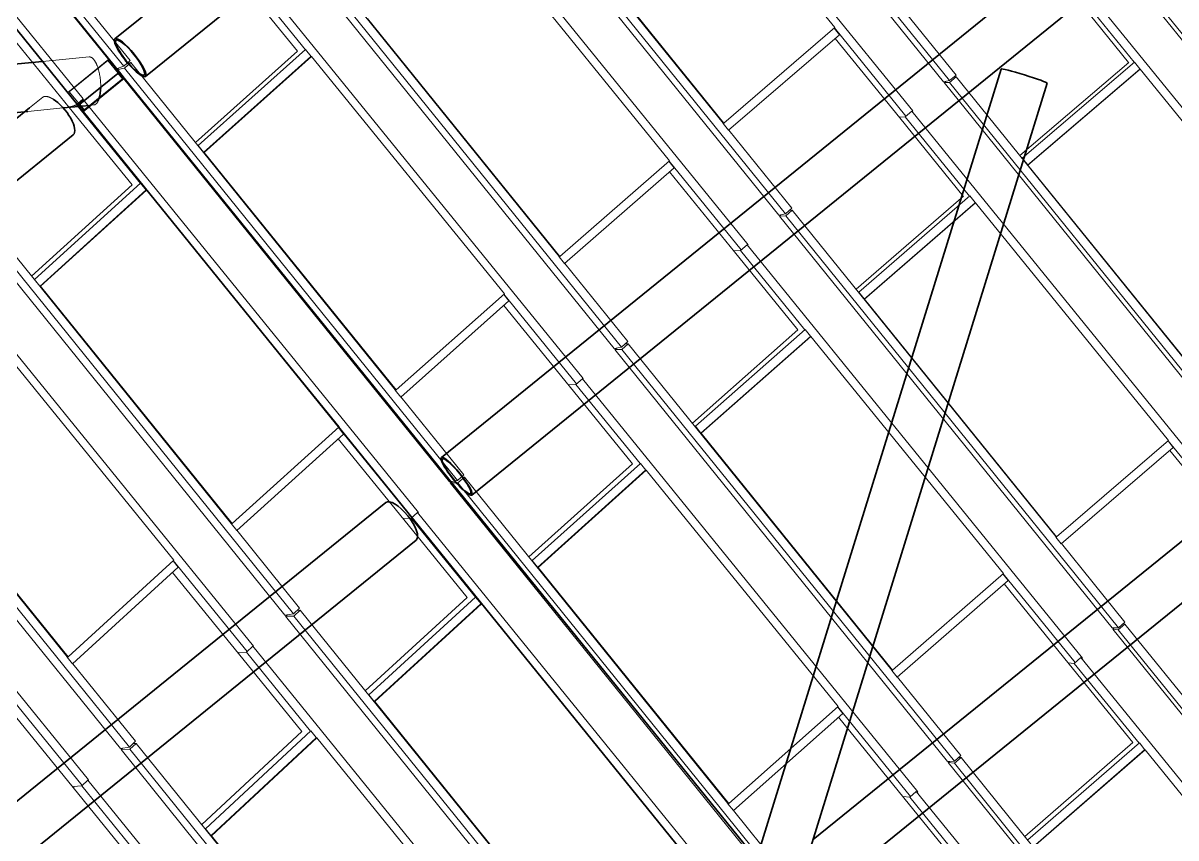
# Model space of a CAD drawing. Header units: millimetres. Extents: x 834681283 to 835686922, y 817551134 to 819407044.
# Drawn here: x 835303174 to 835309690, y 818151943 to 818156548 of the extents above; entities that cross this region are included whole.
import ezdxf
from ezdxf.xclip import XClip

# ---------------------------------------------------------------- set-up
doc = ezdxf.new("R2010")
doc.units = ezdxf.units.MM
doc.header["$LTSCALE"] = 1200
doc.header["$MEASUREMENT"] = 0
doc.header["$XCLIPFRAME"] = 0
for name, pattern in [('P01-MAGP-EVA-GREENERY$0$HIDDEN', [0.375, 0.25, -0.125]), ('P01-MAGP-P-RF$0$P01-MBDR-P-B1$0$FDA(cad v 2007)$0$HIDDENX2', [0.75, 0.5, -0.25]), ('P01-MAGP-P-RF$0$P01_MS_01_N1-FloorPlan-PART2OFUPPERROOFSETTINGOUT$0$BH DASHED2', [3, 2, -1]), ('P01-MAGP-P-RF$0$PHANTOM', [2.5, 1.25, -0.25, 0.25, -0.25, 0.25, -0.25])]:
    doc.linetypes.add(name, pattern=pattern)
doc.layers.get('Defpoints').update_dxf_attribs({"color": 15})
for name, color, linetype, lineweight in [('AR-PLANT_AR_BS_MI_', 9, 'Continuous', 25), ('P01-MAGP-EVA-GREENERY$0$DR-FLD', 8, 'Continuous', 25), ('P01-MAGP-P-RF$0$AR-HATCH_AR_', 253, 'Continuous', 13), ('P01-MAGP-P-RF$0$AR-PLANT_AR_BS_MI_', 4, 'Continuous', 25), ('P01-MAGP-P-RF$0$AR-ROOF_AR_BS_MI_', 3, 'Continuous', 18), ('P01-MAGP-P-RF$0$MMH053__', 253, 'P01-MAGP-P-RF$0$PHANTOM', 40), ('P01-MAGP-P-RF$0$P01_MS_01_N1-FloorPlan-PART2OFUPPERROOFSETTINGOUT$0$S-BEAM', 253, 'Continuous', 35), ('P01-MAGP-P-RF$0$P01_MS_01_N1-FloorPlan-PART2OFUPPERROOFSETTINGOUT$0$S-BEAM-HIDN', 253, 'P01-MAGP-P-RF$0$P01_MS_01_N1-FloorPlan-PART2OFUPPERROOFSETTINGOUT$0$BH DASHED2', 18), ('P01-MAGP-P-RF$0$ROOF MESH HALF TONE$0$A-GLAZ', 253, 'Continuous', 9)]:
    doc.layers.add(name, color=color, linetype=linetype, lineweight=lineweight)
doc.layers.add('P01-MAGP-EVA-GREENERY$0$SURFACE CHANNEL', color=8, linetype='Continuous')

# ---------------------------------------------------------------- blocks, each defined once
blk = doc.blocks.new('P01-MAGP-P-RF$0$P01_MS_01_N1-FloorPlan-PART2OFUPPERROOFSETTINGOUT$0$Circular Hollow Sections - CHS273x10_PSB97-8454068-PART 2 OF  UPPER ROOF SETTING OUT')
at = {"layer": 'P01-MAGP-P-RF$0$P01_MS_01_N1-FloorPlan-PART2OFUPPERROOFSETTINGOUT$0$S-BEAM'}
for p, q in [((82361.3, 57314.4), (75337.3, 52396.2)), ((75493.9, 52172.5), (82517.9, 57090.8))]:
    blk.add_line(p, q, dxfattribs=at)
blk.add_ellipse((82439.6, 57202.6), major_axis=(-78.3, 111.8), ratio=0.358162, start_param=3.141593, end_param=6.283185, dxfattribs=at)
blk = doc.blocks.new('P01-MAGP-P-RF$0$P01_MS_01_N1-FloorPlan-PART2OFUPPERROOFSETTINGOUT$0$Circular Hollow Sections - CHS273x10_PSB97-8454493-PART 2 OF  UPPER ROOF SETTING OUT')
at = {"layer": 'P01-MAGP-P-RF$0$P01_MS_01_N1-FloorPlan-PART2OFUPPERROOFSETTINGOUT$0$S-BEAM'}
for p, q in [((89752.3, 62489.7), (82692, 57546)), ((82848.6, 57322.3), (89908.9, 62266))]:
    blk.add_line(p, q, dxfattribs=at)
for major_axis, start_param, end_param in [((-78.3, 111.8), 0, 3.141593), ((-72.6, 103.6), 0, 3.141593), ((-78.3, 111.8), 3.141593, 6.283185), ((-72.6, 103.6), 3.141593, 6.283185)]:
    blk.add_ellipse((82770.3, 57434.2), major_axis=major_axis, ratio=0.181121, start_param=start_param, end_param=end_param, dxfattribs=at)
blk = doc.blocks.new('P01-MAGP-P-RF$0$P01_MS_01_N1-FloorPlan-PART2OFUPPERROOFSETTINGOUT$0$Circular Hollow Sections - CHS273x10_PSB97-8454416-PART 2 OF  UPPER ROOF SETTING OUT')
at = {"layer": 'P01-MAGP-P-RF$0$P01_MS_01_N1-FloorPlan-PART2OFUPPERROOFSETTINGOUT$0$S-BEAM'}
for p, q in [((88027.7, 64944.4), (81016.7, 60035.2)), ((81173.3, 59811.6), (88079.4, 64647.3))]:
    blk.add_line(p, q, dxfattribs=at)
for major_axis, start_param, end_param in [((-78.3, 111.8), 0, 3.141593), ((-72.6, 103.6), 0, 3.141593), ((-78.3, 111.8), 3.141593, 6.283185), ((-72.6, 103.6), 3.141593, 6.283185)]:
    blk.add_ellipse((81095, 59923.4), major_axis=major_axis, ratio=0.221574, start_param=start_param, end_param=end_param, dxfattribs=at)
blk = doc.blocks.new('P01-MAGP-P-RF$0$P01_MS_01_N1-FloorPlan-PART2OFUPPERROOFSETTINGOUT$0$Circular Hollow Sections - CHS273x16_PSB98-8453937-PART 2 OF  UPPER ROOF SETTING OUT')
at = {"layer": 'P01-MAGP-P-RF$0$P01_MS_01_N1-FloorPlan-PART2OFUPPERROOFSETTINGOUT$0$S-BEAM'}
for p, q in [((80508.6, 59679.4), (73851, 55017.8)), ((74007.6, 54794.1), (80743.5, 59510.7))]:
    blk.add_line(p, q, dxfattribs=at)
blk.add_ellipse((80665.2, 59622.5), major_axis=(-78.3, 111.8), ratio=0.383303, start_param=3.141593, end_param=5.452711, dxfattribs=at)
at = {"layer": 'P01-MAGP-P-RF$0$P01_MS_01_N1-FloorPlan-PART2OFUPPERROOFSETTINGOUT$0$S-BEAM-HIDN'}
blk.add_line((80586.9, 59734.3), (80508.6, 59679.5), dxfattribs=at)
blk.add_ellipse((80665.2, 59622.5), major_axis=(-78.3, 111.8), ratio=0.383303, start_param=5.453076, end_param=6.283185, dxfattribs=at)
blk = doc.blocks.new('P01-MAGP-P-RF$0$P01_MS_01_N1-FloorPlan-PART2OFUPPERROOFSETTINGOUT$0$Circular Hollow Sections - CHS273x10_PSB97-8454491-PART 2 OF  UPPER ROOF SETTING OUT')
at = {"layer": 'P01-MAGP-P-RF$0$P01_MS_01_N1-FloorPlan-PART2OFUPPERROOFSETTINGOUT$0$S-BEAM'}
for p, q in [((91452.6, 60017.9), (84638.4, 55246.5)), ((84597.9, 54884.9), (91609.2, 59794.3))]:
    blk.add_line(p, q, dxfattribs=at)
blk = doc.blocks.new('P01-MAGP-P-RF$0$P01_MS_01_N1-FloorPlan-PART2OFUPPERROOFSETTINGOUT$0$Circular Hollow Sections - CHS273x8_PSB100-8479085-PART 2 OF  UPPER ROOF SETTING OUT')
at = {"layer": 'P01-MAGP-P-RF$0$P01_MS_01_N1-FloorPlan-PART2OFUPPERROOFSETTINGOUT$0$S-BEAM'}
for p, q in [((86001.4, 59516), (84329.4, 55204.3)), ((84601.8, 55151.4), (86255.9, 59417.3))]:
    blk.add_line(p, q, dxfattribs=at)
for centre, major_axis, start_param, end_param in [((86128.6, 59466.7), (-127.3, 49.3), 3.141593, 6.283185), ((84456.7, 55154.9), (-127.3, 49.3), 0, 1.798404), ((84456.7, 55154.9), (-127.3, 49.3), 3.67592, 6.283185), ((84456.7, 55154.9), (-119.8, 46.5), 0, 1.814367), ((84456.7, 55154.9), (-119.8, 46.5), 3.683398, 6.283185)]:
    blk.add_ellipse(centre, major_axis=major_axis, ratio=0.052678, start_param=start_param, end_param=end_param, dxfattribs=at)
at = {"layer": 'P01-MAGP-P-RF$0$P01_MS_01_N1-FloorPlan-PART2OFUPPERROOFSETTINGOUT$0$S-BEAM-HIDN'}
blk.add_line((84584, 55105.6), (84601.7, 55151.4), dxfattribs=at)
for major_axis, start_param, end_param in [((-127.3, 49.3), 1.798768, 3.141593), ((-119.8, 46.5), 1.814755, 3.141593), ((-119.8, 46.5), 3.141593, 3.683011), ((-127.3, 49.3), 3.141593, 3.675555)]:
    blk.add_ellipse((84456.7, 55154.9), major_axis=major_axis, ratio=0.052678, start_param=start_param, end_param=end_param, dxfattribs=at)
blk = doc.blocks.new('P01-MAGP-P-RF$0$P01_MS_01_N1-FloorPlan-PART2OFUPPERROOFSETTINGOUT$0$Circular Hollow Sections - CHS273x8_PSB100-8478778-PART 2 OF  UPPER ROOF SETTING OUT')
at = {"layer": 'P01-MAGP-P-RF$0$P01_MS_01_N1-FloorPlan-PART2OFUPPERROOFSETTINGOUT$0$S-BEAM'}
for p, q in [((80599.7, 59936.3), (75998.9, 59808.2)), ((76006.5, 59535.3), (80497.7, 59660.4)), ((80698, 59665.9), (80787.2, 59668.4)), ((80799.2, 59668.7), (80850.7, 59670.2))]:
    blk.add_line(p, q, dxfattribs=at)
for centre, major_axis, start_param, end_param in [((76002.7, 59671.7), (-3.8, 136.4), 0, 3.141593), ((76002.7, 59671.7), (-3.6, 128.5), 0, 3.141593), ((76002.7, 59671.7), (-3.8, 136.4), 3.141593, 6.283185), ((76002.7, 59671.7), (-3.6, 128.5), 3.141593, 6.283185), ((80867.8, 59807.2), (-3.8, 136.4), 3.873275, 4.411064)]:
    blk.add_ellipse(centre, major_axis=major_axis, ratio=0.371876, start_param=start_param, end_param=end_param, dxfattribs=at)
at = {"layer": 'P01-MAGP-P-RF$0$P01_MS_01_N1-FloorPlan-PART2OFUPPERROOFSETTINGOUT$0$S-BEAM-HIDN'}
for p, q in [((80864, 59943.7), (80599.7, 59936.3)), ((80497.8, 59660.4), (80698, 59665.9)), ((80787.3, 59668.4), (80799.2, 59668.7)), ((80850.7, 59670.2), (80871.6, 59670.8))]:
    blk.add_line(p, q, dxfattribs=at)
for start_param, end_param in [(4.411428, 6.283185), (3.141593, 3.872911)]:
    blk.add_ellipse((80867.8, 59807.2), major_axis=(-3.8, 136.4), ratio=0.371876, start_param=start_param, end_param=end_param, dxfattribs=at)
blk = doc.blocks.new('P01-MAGP-P-RF$0$ROOF MESH HALF TONE')
at = {"layer": 'P01-MAGP-P-RF$0$ROOF MESH HALF TONE$0$A-GLAZ', "lineweight": 5}
for p, q in [((79295.6, 62322.2), (81012.1, 59865.1)), ((81056, 59878.5), (79339.5, 62335.6)), ((80814.6, 59709.9), (79089.6, 62167.8)), ((83955.8, 61922.3), (85671.1, 59466.5)), ((85705.6, 59470.6), (83990.3, 61926.4)), ((85486.7, 59314.4), (83760.1, 61773.8)), ((82975.2, 61235), (84690.1, 58779.5)), ((84728.2, 58783.7), (83013.3, 61239.3)), ((84081.7, 61236.2), (85079.4, 59815.2)), ((84505.1, 58624.9), (82778.2, 61084.5)), ((84412.6, 59320.4), (83391.6, 60782.4)), ((84416.5, 59319.9), (83423.7, 60741.6)), ((81994.7, 60547.9), (83709.3, 58092.5)), ((83750.9, 58096.9), (82036.3, 60552.3)), ((83435.6, 58632.8), (82074.8, 60581.6)), ((83100, 60547.6), (84095.7, 59129.5)), ((81094, 59907), (80770, 60370.8)), ((82041.2, 59893.7), (81716.2, 60356.6)), ((82085.9, 59898.9), (81758.1, 60365.7)), ((83523.1, 57935.4), (81796.1, 60395.1)), ((80777, 59681.3), (80406.1, 60209.8)), ((80730.9, 59666.8), (80397.1, 60142.5)), ((86654.8, 60149.5), (88369.8, 57694.9)), ((88397.4, 57693.2), (86682.4, 60147.8)), ((83439.8, 58632.3), (82449.1, 60051)), ((85744.9, 59499.6), (85418.8, 59966.5)), ((86722.8, 59502.7), (86395.3, 59969.3)), ((86754, 59501.5), (86422.6, 59973.6)), ((88189.6, 57541.9), (86462.2, 60002.8)), ((81056, 59878.5), (81094, 59907)), ((81097.2, 59894.8), (81059.2, 59865.5)), ((81074.6, 59892.5), (81097.2, 59894.8)), ((82458.6, 57945.1), (81097.2, 59894.8)), ((82041.3, 59893.8), (81429.2, 59419.4)), ((81443.4, 59401), (82086.9, 59899.7)), ((82115.3, 59859.3), (82086.9, 59899.7)), ((81012.1, 59865.1), (81056, 59878.5)), ((81014.2, 59860.8), (81024.7, 59868.9)), ((81059.2, 59865.5), (81014.2, 59860.8)), ((81014.2, 59860.8), (82728.7, 57405.6)), ((82773.6, 57410.2), (81059.2, 59865.5)), ((82114.2, 59858.5), (81470.7, 59359.9)), ((81474.6, 59360.3), (82118.1, 59858.9)), ((82114.2, 59858.5), (82118.1, 59858.9)), ((82114.3, 59858.5), (82115.3, 59859.3)), ((82118.1, 59858.9), (83111.6, 58443.9)), ((85079.4, 59815.2), (84416.5, 59319.9)), ((84440.5, 59278), (85103.4, 59773.3)), ((85103.4, 59773.3), (85075.9, 59812.6)), ((85446.2, 59287.6), (85077, 59813.4)), ((85410.5, 59279.8), (85077.6, 59754)), ((80813.8, 59705.7), (80776.3, 59676.2)), ((80777, 59681.3), (80814.6, 59709.9)), ((80808.2, 59705), (80813.8, 59705.7)), ((82540.8, 57245.9), (80813.8, 59705.7)), ((80730.9, 59666.8), (80735.3, 59668.1)), ((81055.7, 59204.8), (80731.3, 59666.9)), ((80776.3, 59676.2), (80732.6, 59670.8)), ((80756, 59674.6), (80777, 59681.3)), ((81103.5, 59210.1), (80776.3, 59676.2)), ((85705.6, 59470.6), (85744.9, 59499.6)), ((86722.9, 59502.7), (86072.2, 59020.8)), ((86084.7, 59005.9), (86755.6, 59502.6)), ((86784, 59462.1), (86755.6, 59502.6)), ((85671.1, 59466.5), (85705.6, 59470.6)), ((85673.8, 59461.8), (85682, 59467.8)), ((85673.8, 59461.8), (87388, 57007.6)), ((85705.5, 59459.8), (85673.8, 59461.8)), ((85745.1, 59489.1), (85705.5, 59459.8)), ((87419.7, 57005.7), (85705.5, 59459.8)), ((85731.7, 59489.9), (85745.1, 59489.1)), ((87102.7, 57545.5), (85745.1, 59489.1)), ((86782.4, 59460.9), (86111.7, 58964.2)), ((86114.4, 58964.1), (86785.1, 59460.8)), ((86782.4, 59460.9), (86785.1, 59460.8)), ((86782.5, 59461), (86784, 59462.1)), ((86785.1, 59460.8), (87781.9, 58040.7)), ((81443.4, 59401), (81471.7, 59360.6)), ((81474.6, 59360.3), (81470.7, 59359.9)), ((82463, 57944.7), (81474.6, 59360.3)), ((84412.1, 59318.6), (84440.5, 59278)), ((84412.6, 59320.4), (84413.3, 59319.5)), ((84416.5, 59319.9), (84413.3, 59319.5)), ((85481, 59313.6), (85441.7, 59284.3)), ((87209.1, 56852.3), (85481, 59313.6)), ((85482.6, 59311.3), (85486.7, 59314.4)), ((84767.1, 58812.9), (84441.6, 59278.9)), ((85441.7, 59284.3), (85407.1, 59284.9)), ((85737.9, 58813.7), (85410.6, 59279.8)), ((85773.2, 58812.2), (85441.7, 59284.3)), ((80033.7, 59173.8), (81748.2, 56718.6)), ((81796.3, 56723.5), (80081.8, 59178.7)), ((81481.5, 57257.5), (80119.3, 59208.2)), ((81055.8, 59204.8), (80453, 58730.3)), ((80468.4, 58710.2), (81104.4, 59210.9)), ((81131.8, 59169.8), (80495.7, 58669.2)), ((80499.8, 58669.6), (81135.9, 59170.3)), ((81132.7, 59170.5), (81104.4, 59210.9)), ((81131.8, 59169.9), (81132.7, 59170.5)), ((81131.8, 59169.8), (81135.9, 59170.3)), ((81135.9, 59170.3), (82127.1, 57758.5)), ((84095.7, 59129.5), (83439.8, 58632.3)), ((84119.5, 59087.7), (84092.1, 59126.8)), ((84465, 58598), (84093.2, 59127.6)), ((83463.5, 58590.5), (84119.5, 59087.7)), ((84425.8, 58590.1), (84091.4, 59066.4)), ((81558.2, 56556.5), (79831.4, 59016.3)), ((86084.7, 59005.9), (86113.2, 58965.3)), ((86114.4, 58964.1), (86111.7, 58964.2)), ((87106.2, 57544.2), (86114.4, 58964.1)), ((84690.1, 58779.5), (84728.2, 58783.7)), ((84693.1, 58774.2), (84701.9, 58780.8)), ((84693.1, 58774.2), (86406.6, 56320.5)), ((84728.8, 58772.1), (84693.1, 58774.2)), ((84728.2, 58783.7), (84767.1, 58812.9)), ((84768, 58801.5), (84728.8, 58772.1)), ((84753.1, 58802.4), (84768, 58801.5)), ((86125.4, 56857.7), (84768, 58801.5)), ((85738.1, 58813.7), (85096.4, 58331.2)), ((85110.5, 58314), (85774.7, 58813.4)), ((85803, 58772.9), (85774.7, 58813.4)), ((80468.4, 58710.2), (80496.6, 58669.8)), ((86442.3, 56318.4), (84728.8, 58772.1)), ((85801.5, 58771.8), (85137.4, 58272.5)), ((85140.5, 58272.4), (85804.6, 58771.7)), ((85801.5, 58771.8), (85804.6, 58771.7)), ((85801.6, 58771.8), (85803, 58772.9)), ((85804.6, 58771.7), (86798.9, 57355.5)), ((80499.8, 58669.6), (80495.7, 58669.2)), ((81486.1, 57257.2), (80499.8, 58669.6)), ((83435.2, 58631), (83463.5, 58590.5)), ((83435.7, 58632.7), (83436.3, 58631.9)), ((83439.8, 58632.3), (83436.3, 58631.9)), ((83463.5, 58590.5), (83461.1, 58590.3)), ((83789.4, 58126.2), (83464.6, 58591.3)), ((84460.8, 58594.8), (84422.1, 58595.6)), ((84752.9, 58124.5), (84425.9, 58590.1)), ((84499.6, 58624.3), (84460.8, 58594.8)), ((84792.1, 58123), (84460.8, 58594.8)), ((86228.2, 56162.7), (84499.6, 58624.3)), ((84501.3, 58621.9), (84505.1, 58624.9)), ((80504.1, 56570), (79141.1, 58521.6)), ((79053, 58486.8), (80767.8, 56031.6)), ((80818.7, 56036.8), (79104, 58492)), ((80153.5, 58481.7), (81142.4, 57073)), ((83111.6, 58443.9), (82463, 57944.7)), ((82486.5, 57903.1), (83135.1, 58402.3)), ((83135.1, 58402.3), (83107.9, 58441.1)), ((83483.6, 57908.3), (83108.9, 58441.9)), ((80575.2, 55867.2), (78848.9, 58326.8)), ((83440.9, 57900.3), (83104.8, 58379)), ((85110.5, 58314), (85138.8, 58273.5)), ((85140.5, 58272.4), (85137.4, 58272.5)), ((86129.2, 56856.4), (85140.5, 58272.4)), ((83750.9, 58096.9), (83789.4, 58126.2)), ((84753, 58124.6), (84121.1, 57641.4)), ((84136.6, 57621.8), (84793.5, 58124.1)), ((84821.8, 58083.8), (84793.5, 58124.1)), ((83709.3, 58092.5), (83750.9, 58096.9)), ((83712.5, 58086.8), (83721.8, 58093.8)), ((83712.5, 58086.8), (85425.4, 55633.4)), ((83752.2, 58084.6), (83712.5, 58086.8)), ((83791, 58114.2), (83752.2, 58084.6)), ((85465.1, 55631.2), (83752.2, 58084.6)), ((83774.7, 58115.1), (83791, 58114.2)), ((85148.4, 56170), (83791, 58114.2)), ((84820.4, 58082.7), (84163.6, 57580.5)), ((84166.9, 57580.4), (84823.7, 58082.6)), ((84820.4, 58082.7), (84821.8, 58083.8)), ((84820.4, 58082.7), (84823.7, 58082.6)), ((84823.7, 58082.6), (85815.2, 56670.7)), ((80508.9, 56569.8), (79524.7, 57979)), ((82458.2, 57943.5), (82486.5, 57903.1)), ((82458.7, 57945.1), (82459.2, 57944.3)), ((82463, 57944.7), (82459.2, 57944.3)), ((83518, 57934.9), (83479.6, 57905.2)), ((85247, 55473.2), (83518, 57934.9)), ((83519.6, 57932.6), (83523.1, 57935.4)), ((82811.7, 57439.6), (82487.5, 57903.8)), ((83479.6, 57905.2), (83437.1, 57906.1)), ((83767.7, 57435.3), (83441.1, 57900.4)), ((83810.7, 57433.8), (83479.6, 57905.2)), ((82127.1, 57758.5), (81486.1, 57257.2)), ((82150.4, 57717), (82123.4, 57755.6)), ((82501.9, 57218.4), (82124.3, 57756.2)), ((81509.3, 57215.7), (82150.4, 57717)), ((82455.8, 57210.6), (82118.1, 57691.7)), ((84136.6, 57621.8), (84164.9, 57581.5)), ((84166.9, 57580.4), (84163.6, 57580.5)), ((85152.5, 56168.7), (84166.9, 57580.4)), ((82728.7, 57405.6), (82773.6, 57410.2)), ((82732.1, 57399.5), (82741.5, 57406.9)), ((82773.6, 57410.2), (82811.7, 57439.6)), ((82813.9, 57427.1), (82775.5, 57397.4)), ((82796.6, 57428), (82813.9, 57427.1)), ((84171.5, 55482.4), (82813.9, 57427.1)), ((83767.8, 57435.4), (83146, 56951.3)), ((83163, 56929.6), (83812.1, 57434.8)), ((83840.2, 57394.6), (83812.1, 57434.8)), ((82732.1, 57399.5), (84444.6, 54946.3)), ((82775.5, 57397.4), (82732.1, 57399.5)), ((84488.1, 54944.2), (82775.5, 57397.4)), ((83838.9, 57393.6), (83189.9, 56888.4)), ((83193.6, 56888.3), (83842.6, 57393.5)), ((83838.9, 57393.6), (83842.6, 57393.5)), ((83839, 57393.7), (83840.2, 57394.6)), ((83842.6, 57393.5), (84831, 55986.2)), ((86798.9, 57355.5), (86129.2, 56856.4)), ((86822.8, 57314.1), (86795.6, 57353)), ((87165.2, 56829.6), (86796.9, 57354.1)), ((86153.1, 56815), (86822.8, 57314.1)), ((87135.2, 56823.6), (86801.8, 57298.5)), ((81481.1, 57256.1), (81509.3, 57215.7)), ((81481.5, 57257.5), (81482, 57256.8)), ((81486.1, 57257.2), (81482, 57256.8)), ((81833.8, 56753), (81510.2, 57216.4)), ((82498.3, 57215.6), (82452, 57216.4)), ((82455.8, 57210.6), (82458.4, 57210.9)), ((82782.4, 56746.1), (82456.1, 57210.6)), ((82536.2, 57245.5), (82498.3, 57215.6)), ((82829.1, 56744.6), (82498.3, 57215.6)), ((84265.2, 54783.7), (82536.2, 57245.5)), ((82537.6, 57243.4), (82540.8, 57245.9)), ((81142.4, 57073), (80508.9, 56569.8)), ((80532, 56528.4), (81165.5, 57031.6)), ((81165.5, 57031.6), (81138.6, 57070)), ((81520, 56528.5), (81139.4, 57070.6)), ((81470.7, 56520.9), (81131.3, 57004.5)), ((83163, 56929.6), (83191.2, 56889.3)), ((83193.6, 56888.3), (83189.9, 56888.4)), ((84175.9, 55481.2), (83193.6, 56888.3)), ((86124.7, 56855.4), (86153.1, 56815)), ((86125.4, 56857.6), (86126.2, 56856.5)), ((86129.2, 56856.4), (86126.2, 56856.5)), ((86481.5, 56347.7), (86154.5, 56816)), ((81748.2, 56718.6), (81796.3, 56723.5)), ((81751.6, 56712.4), (81761.1, 56719.9)), ((81751.6, 56712.4), (83464.1, 54259.3)), ((81798.7, 56710.4), (81751.6, 56712.4)), ((81796.3, 56723.5), (81833.8, 56753)), ((81836.5, 56740.3), (81798.7, 56710.4)), ((83511.1, 54257.3), (81798.7, 56710.4)), ((81818.7, 56741.1), (81836.5, 56740.3)), ((83196.5, 54792.2), (81836.5, 56740.3)), ((82782.5, 56746.1), (82171.1, 56261.1)), ((82189.4, 56237.2), (82830.3, 56745.6)), ((82857.2, 56704.6), (82216.3, 56196.3)), ((82220.3, 56196.2), (82861.2, 56704.5)), ((82858.3, 56705.5), (82830.3, 56745.6)), ((82857.2, 56704.6), (82858.3, 56705.5)), ((82857.2, 56704.6), (82861.2, 56704.5)), ((82861.2, 56704.5), (83846.3, 55301.9)), ((85815.2, 56670.7), (85152.5, 56168.7)), ((85176, 56127.5), (85838.8, 56629.5)), ((85838.8, 56629.5), (85811.8, 56668.1)), ((86184.6, 56140.1), (85813.1, 56669.1)), ((80503.8, 56568.7), (80532, 56528.4)), ((80504.1, 56569.9), (80504.6, 56569.3)), ((80508.9, 56569.8), (80504.6, 56569.3)), ((86150.7, 56134), (85815.3, 56611.7)), ((80855.8, 56066.4), (80532.7, 56529)), ((81516.8, 56525.9), (81470, 56526.6)), ((81470.7, 56520.9), (81474.5, 56521.4)), ((81797, 56056.8), (81471.1, 56521)), ((81554.2, 56556), (81516.8, 56525.9)), ((81847.1, 56055.5), (81516.8, 56525.9)), ((83283.1, 54094.2), (81554.2, 56556)), ((81555.4, 56554.3), (81558.2, 56556.5)), ((80537.9, 55838.5), (80154.4, 56384.9)), ((80485.6, 55831.3), (80144.5, 56317.2)), ((86406.6, 56320.5), (86442.3, 56318.4)), ((86410.5, 56314), (86418.4, 56319.8)), ((86410.5, 56314), (88123.5, 53861.6)), ((86440.9, 56307.6), (86410.5, 56314)), ((86480.7, 56336.9), (86440.9, 56307.6)), ((88153.8, 53855.2), (86440.9, 56307.6)), ((86442.3, 56318.4), (86481.5, 56347.7)), ((86470, 56339.2), (86480.7, 56336.9)), ((87835.6, 54397.1), (86480.7, 56336.9)), ((82189.4, 56237.2), (82217.4, 56197.2)), ((82220.3, 56196.2), (82216.3, 56196.3)), ((83199.3, 54793.8), (82220.3, 56196.2)), ((85147.8, 56167.8), (85176, 56127.5)), ((85148.4, 56169.9), (85149.1, 56168.8)), ((85152.5, 56168.7), (85149.1, 56168.8)), ((85503.9, 55660.7), (85177.3, 56128.5)), ((86179.3, 56136.1), (86145.7, 56141.2)), ((86479, 55666.5), (86150.8, 56134)), ((86218.8, 56165.6), (86179.3, 56136.1)), ((86513.3, 55660.5), (86179.3, 56136.1)), ((87948.3, 53702.5), (86218.8, 56165.6)), ((86223.4, 56159.1), (86228.2, 56162.7)), ((80818.7, 56036.8), (80855.8, 56066.4)), ((80858.9, 56053.7), (80821.5, 56023.6)), ((80840.8, 56054.4), (80858.9, 56053.7)), ((82217.7, 54107.4), (80858.9, 56053.7)), ((81797.1, 56056.9), (81196, 55570.9)), ((81215.6, 55545), (81848.2, 56056.4)), ((81876.2, 56016.5), (81848.2, 56056.4)), ((80767.8, 56031.6), (80818.7, 56036.8)), ((80771.1, 56025.4), (80780.3, 56032.8)), ((80771.1, 56025.4), (82483.7, 53572.2)), ((80821.5, 56023.6), (80771.1, 56025.4)), ((82534.2, 53570.4), (80821.5, 56023.6)), ((81875.1, 56015.6), (81242.5, 55504.2)), ((81246.8, 55504.1), (81879.4, 56015.5)), ((81875.1, 56015.6), (81879.4, 56015.5)), ((81875.2, 56015.7), (81876.2, 56016.5)), ((81879.4, 56015.5), (82861.1, 54617.7)), ((84831, 55986.2), (84175.9, 55481.2)), ((84854.2, 55945.2), (84827.4, 55983.5)), ((85203.7, 55450.4), (84828.7, 55984.4)), ((84199.1, 55440.1), (84854.2, 55945.2)), ((85166.1, 55444.3), (84828.3, 55925.2)), ((80572, 55866.4), (80535.1, 55836.2)), ((82300.5, 53404.9), (80572, 55866.4)), ((80572.8, 55865.3), (80575.2, 55867.2)), ((80485.6, 55831.3), (80491.1, 55832)), ((80811.7, 55367.6), (80486, 55831.4)), ((80535.1, 55836.2), (80486.7, 55836.7)), ((80864.9, 55366.5), (80535.1, 55836.2)), ((85504, 55649.1), (85464.6, 55619.6)), ((85465.1, 55631.2), (85503.9, 55660.7)), ((85491.7, 55651.4), (85504, 55649.1)), ((86858.5, 53709.3), (85504, 55649.1)), ((86479.2, 55666.5), (85832.1, 55179.2)), ((85848.1, 55159.6), (86515.1, 55661.8)), ((86543.3, 55621.5), (86515.1, 55661.8)), ((85425.4, 55633.4), (85465.1, 55631.2)), ((85429.8, 55626.3), (85437.5, 55632.1)), ((85429.8, 55626.3), (87141.9, 53174.4)), ((85464.6, 55619.6), (85429.8, 55626.3)), ((87176.7, 53167.7), (85464.6, 55619.6)), ((86541.6, 55620.2), (85874.7, 55118.1)), ((85877.7, 55117.6), (86544.5, 55619.7)), ((86541.6, 55620.3), (86543.3, 55621.5)), ((86541.6, 55620.2), (86544.5, 55619.7)), ((86544.5, 55619.7), (87535.4, 54208.5)), ((81215.6, 55545), (81243.5, 55505)), ((81246.8, 55504.1), (81242.5, 55504.2)), ((82222.6, 54106.5), (81246.8, 55504.1)), ((84170.9, 55480.3), (84199.1, 55440.1)), ((84171.5, 55482.3), (84172.2, 55481.3)), ((84175.9, 55481.2), (84172.2, 55481.3)), ((85198.7, 55446.6), (85160.7, 55452)), ((85237.7, 55476.4), (85198.7, 55446.6)), ((86968, 53012.8), (85237.7, 55476.4)), ((85242.4, 55469.7), (85247, 55473.2)), ((84526.4, 54973.9), (84200.3, 55441.1)), ((85494.3, 54977), (85166.1, 55444.3)), ((85532.9, 54970.8), (85198.7, 55446.6))]:
    blk.add_line(p, q, dxfattribs=at)
blk = doc.blocks.new('P01-MAGP-P-RF')
at = {"layer": 'P01-MAGP-P-RF$0$AR-HATCH_AR_'}
h = blk.add_hatch(dxfattribs=at)
h.set_pattern_fill('DOTS', color=256, scale=40, style=0)
h.set_pattern_definition([(3.998948738, (0, 0), (27.2443254035, 65.5595853656), [0, -63.5])])
edge = h.paths.add_edge_path()
edge.add_line((835304671.9, 818173383.4), (835304682.4, 818173233.8))
edge.add_arc((835305623.9, 818159766.6), 13500, -16.00105, 93.99897, ccw=False)
edge.add_line((835318600.8, 818156045.3), (835318745, 818156003.9))
edge.add_arc((835305623.9, 818159766.6), 13650, 343.99895, 453.99897)
at = {"layer": 'P01-MAGP-P-RF$0$AR-PLANT_AR_BS_MI_', "lineweight": 13}
blk.add_lwpolyline([(835319975.4, 818155651.1, 0.520567), (835304582.7, 818174660.3), (835238734.7, 818170056.9, 0.414214), (835224882.2, 818154122.1), (835228069.3, 818108533.4, 0.414214), (835244004.1, 818094680.9), (835289068.1, 818097831.3, 0.315299), (835307727.6, 818112940.9)], format="xyb", close=True, dxfattribs=at)
at = {"layer": 'P01-MAGP-P-RF$0$AR-PLANT_AR_BS_MI_'}
blk.add_arc((835305623.9, 818159766.6), 13650, 343.99895, 93.99897, dxfattribs=at)
at = {"layer": 'P01-MAGP-P-RF$0$AR-ROOF_AR_BS_MI_', "linetype": 'P01-MAGP-P-RF$0$P01-MBDR-P-B1$0$FDA(cad v 2007)$0$HIDDENX2'}
blk.add_lwpolyline([(835319139.1, 818155890.9, 0.520567), (835304643.3, 818173792.4), (835238795.3, 818169189.1, 0.414214), (835225750.1, 818154182.8), (835228937.1, 818108594, 0.414214), (835243943.4, 818095548.8), (835289007.5, 818098699.2, 0.315299), (835306891.3, 818113180.7)], format="xyb", close=True, dxfattribs=at)
at = {"layer": 'P01-MAGP-P-RF$0$AR-ROOF_AR_BS_MI_'}
blk.add_lwpolyline([(835318600.8, 818156045.3, 0.520567), (835304682.4, 818173233.8), (835238834.4, 818168630.4, 0.414214), (835226308.7, 818154221.8), (835229495.8, 818108633.1, 0.414214), (835243904.4, 818096107.4), (835288968.4, 818099257.8, 0.315299), (835306353, 818113335)], format="xyb", close=True, dxfattribs=at)
at = {"layer": 'P01-MAGP-P-RF$0$P01_MS_01_N1-FloorPlan-PART2OFUPPERROOFSETTINGOUT$0$S-BEAM'}
for p, q in [((835303718.4, 818156271.8), (835299942.8, 818160934.5)), ((835299709.6, 818160745.7), (835303485.3, 818156083)), ((835303718.4, 818156271.8), (835303485.3, 818156083)), ((835303513.2, 818156048.6), (835303746.3, 818156237.4)), ((835303710.7, 818156265.5), (835303737.4, 818156232.5)), ((835303746.3, 818156237.4), (835303718.4, 818156271.8)), ((835307521.8, 818151574.9), (835303746.3, 818156237.4)), ((835303737.4, 818156232.5), (835303519.8, 818156056.3)), ((835303485.3, 818156083), (835303513.2, 818156048.6)), ((835303519.8, 818156056.3), (835303493.1, 818156089.3)), ((835303513.2, 818156048.6), (835307288.6, 818151386.1))]:
    blk.add_line(p, q, dxfattribs=at)
at = {"layer": 'P01-MAGP-P-RF$0$P01_MS_01_N1-FloorPlan-PART2OFUPPERROOFSETTINGOUT$0$S-BEAM-HIDN'}
for p, q in [((835303659.7, 818156344.3), (835303426.6, 818156155.5)), ((835303435.5, 818156160.4), (835303653.1, 818156336.6)), ((835303653.1, 818156336.6), (835303710.7, 818156265.5)), ((835303493, 818156089.3), (835303435.5, 818156160.4))]:
    blk.add_line(p, q, dxfattribs=at)
at = {"layer": 'P01-MAGP-P-RF$0$MMH053__', "rotation": 3.998948738169357}
blk.add_blockref('P01-MAGP-P-RF$0$ROOF MESH HALF TONE', (835227060.7, 818090920.1), dxfattribs=at)
at = {"layer": 'P01-MAGP-P-RF$0$P01_MS_01_N1-FloorPlan-PART2OFUPPERROOFSETTINGOUT$0$S-BEAM', "linetype": 'P01-MAGP-P-RF$0$P01_MS_01_N1-FloorPlan-PART2OFUPPERROOFSETTINGOUT$0$BH DASHED2', "lineweight": 18, "rotation": 3.998948738169357}
for name in ['P01-MAGP-P-RF$0$P01_MS_01_N1-FloorPlan-PART2OFUPPERROOFSETTINGOUT$0$Circular Hollow Sections - CHS273x10_PSB97-8454416-PART 2 OF  UPPER ROOF SETTING OUT', 'P01-MAGP-P-RF$0$P01_MS_01_N1-FloorPlan-PART2OFUPPERROOFSETTINGOUT$0$Circular Hollow Sections - CHS273x10_PSB97-8454491-PART 2 OF  UPPER ROOF SETTING OUT', 'P01-MAGP-P-RF$0$P01_MS_01_N1-FloorPlan-PART2OFUPPERROOFSETTINGOUT$0$Circular Hollow Sections - CHS273x8_PSB100-8478778-PART 2 OF  UPPER ROOF SETTING OUT', 'P01-MAGP-P-RF$0$P01_MS_01_N1-FloorPlan-PART2OFUPPERROOFSETTINGOUT$0$Circular Hollow Sections - CHS273x8_PSB100-8479085-PART 2 OF  UPPER ROOF SETTING OUT', 'P01-MAGP-P-RF$0$P01_MS_01_N1-FloorPlan-PART2OFUPPERROOFSETTINGOUT$0$Circular Hollow Sections - CHS273x16_PSB98-8453937-PART 2 OF  UPPER ROOF SETTING OUT']:
    blk.add_blockref(name, (835227060.7, 818090920.1), dxfattribs=at)
at = {"layer": 'P01-MAGP-P-RF$0$P01_MS_01_N1-FloorPlan-PART2OFUPPERROOFSETTINGOUT$0$S-BEAM', "rotation": 3.998948738169357}
for name in ['P01-MAGP-P-RF$0$P01_MS_01_N1-FloorPlan-PART2OFUPPERROOFSETTINGOUT$0$Circular Hollow Sections - CHS273x10_PSB97-8454493-PART 2 OF  UPPER ROOF SETTING OUT', 'P01-MAGP-P-RF$0$P01_MS_01_N1-FloorPlan-PART2OFUPPERROOFSETTINGOUT$0$Circular Hollow Sections - CHS273x10_PSB97-8454068-PART 2 OF  UPPER ROOF SETTING OUT']:
    blk.add_blockref(name, (835227060.7, 818090920.1), dxfattribs=at)
blk = doc.blocks.new('P01-MAGP-EVA-GREENERY')
at = {"layer": 'P01-MAGP-EVA-GREENERY$0$DR-FLD'}
blk.add_arc((835305590, 818159739.2), 14175, 343.99895, 93.99897, dxfattribs=at)
at = {"layer": 'P01-MAGP-EVA-GREENERY$0$SURFACE CHANNEL', "linetype": 'P01-MAGP-EVA-GREENERY$0$HIDDEN'}
for radius in [13975, 13575]:
    blk.add_arc((835305623.9, 818159766.6), radius, 343.99895, 93.99897, dxfattribs=at)
blk = doc.blocks.new('12027_SITE')
at = {"layer": 'Defpoints'}
blk.add_lwpolyline([(835304.58267, 818174.66028), (835238.73467, 818170.05694, 0.4142136), (835224.88222, 818154.12209), (835228.06927, 818108.53336, 0.4142136), (835244.00411, 818094.6809), (835289.06814, 818097.83127, 0.3152987), (835307.72761, 818112.94085), (835319.97543, 818155.65111, 0.5205672), (835304.58267, 818174.66028)], format="xyb", close=True, dxfattribs=at)

msp = doc.modelspace()

# ---------------------------------------------------------------- linework, layer by layer
at = {"layer": 'AR-PLANT_AR_BS_MI_', "lineweight": 13}
msp.add_lwpolyline([(835319975.4, 818155651.1, 0.520567), (835304582.7, 818174660.3), (835238734.7, 818170056.9, 0.414214), (835224882.2, 818154122.1), (835228069.3, 818108533.4, 0.414214), (835244004.1, 818094680.9), (835289068.1, 818097831.3, 0.315299), (835307727.6, 818112940.9)], format="xyb", close=True, dxfattribs=at)

# ---------------------------------------------------------------- block references
ref = msp.add_blockref('12027_SITE', (0, 0), dxfattribs=dict(xscale=1000, yscale=1000, zscale=1000))
XClip(ref).set_block_clipping_path([(835171.4179906907, 818003.0079180738), (835381.5676709538, 818241.1415228392)])
ref = msp.add_blockref('P01-MAGP-EVA-GREENERY', (0, 0))
XClip(ref).set_block_clipping_path([(835304579.1843739748, 818174710.1626656055), (835305796.1658229828, 818174873.3149367571), (835307662.0338196754, 818174689.8070785999), (835310520.3633885384, 818174065.1796945333), (835313081.8681743145, 818173026.5659970045), (835315581.7919986248, 818171259.1109881401), (835317651.2761323452, 818169000.3924677372), (835319046.8494220972, 818167007.0337247849), (835320133.4085228443, 818164236.8954862356), (835320669.2049217224, 818161588.3395450115), (835320843.1778568029, 818158211.3686239719), (835320023.4914252758, 818155637.3225638866), (835307775.6753731966, 818112927.0695824623), (835307486.5656324625, 818111403.7745717764), (835306472.3023188114, 818108849.5676202774), (835303557.4701333046, 818104111.4948183298), (835299124.0129835606, 818101088.6384549141), (835297415.7114913464, 818099718.8653644323), (835294427.9237889051, 818098869.5449544191), (835299696.7221286297, 818083540.2194343805), (835299696.7221286297, 818003007.9180737734), (835381567.6709537506, 818003007.9180737734), (835381567.6709537506, 818241141.5228391886), (835171417.9906907082, 818241141.5228391886), (835171417.9906907082, 818003007.9180737734), (835299646.7221286297, 818003007.9180737734), (835299646.7221286297, 818083531.8665624857), (835294380.619469285, 818098853.34912467), (835289071.624658823, 818097781.3911836147), (835244007.6001352072, 818094631.0239012241), (835243402.3726704121, 818094599.0591453314), (835242636.0318140984, 818094583.6296563148), (835241827.5000405312, 818094619.5304664373), (835240278.7908782959, 818094803.1013474464), (835238615.9808831215, 818095198.6516088247), (835236837.1062445641, 818095894.4355551004), (835235914.8181660175, 818096333.9795084), (835235308.0351868868, 818096662.1879467964), (835233986.3356232643, 818097536.8864938021), (835232722.9095510244, 818098548.7006295919), (835231238.5995907784, 818100145.3524557352), (835230243.8710234165, 818101523.0034087896), (835229459.3735334873, 818102997.1350084543), (835228749.5628561974, 818104567.9919320345), (835228038.0088664293, 818107442.8705242872), (835228019.3892208338, 818108529.8695997), (835224832.3401603699, 818154118.6039062738), (835224786.1936964989, 818154547.7584284544), (835224773.2807815075, 818155026.8918851614), (835224783.5408297777, 818155896.203827858), (835224816.960060358, 818156261.0471076965), (835224880.3945835829, 818156930.3651428223), (835224980.8038678169, 818157693.5020338297), (835225188.099565506, 818158657.4187650681), (835225368.2602261305, 818159369.9037799835), (835225838.1759520769, 818160711.976451993), (835226139.2108690739, 818161405.4137219191), (835226545.7954304218, 818162235.3437660933), (835227243.4511545897, 818163421.3939791918), (835227831.7674248219, 818164241.3849411011), (835228201.1016024351, 818164708.4587804079), (835228901.1138991117, 818165512.9794739485), (835229693.7146910429, 818166280.4427016973), (835231339.2155919075, 818167719.4297661781), (835233198.9440969229, 818168772.0604982376), (835234724.5905447006, 818169505.6878428459), (835236291.5872612, 818169941.2428172827), (835238731.1858590841, 818170106.8148210049)])
msp.add_blockref('P01-MAGP-P-RF', (0, 0))

doc.saveas('drawing.dxf')
